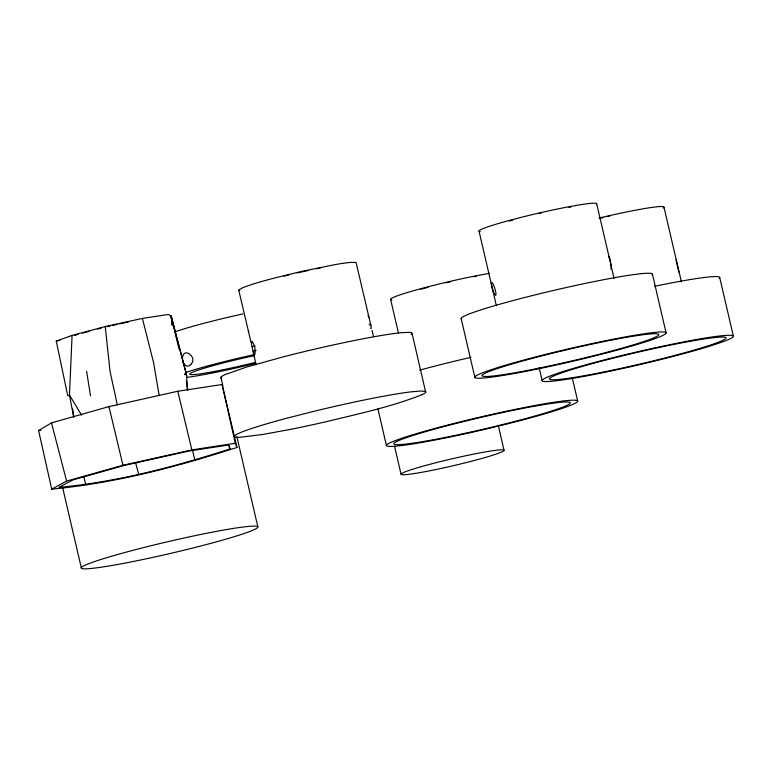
<?xml version="1.0" encoding="UTF-8"?>
<svg xmlns="http://www.w3.org/2000/svg" width="772" height="772" viewBox="0 0 772 772"><rect width="100%" height="100%" fill="white"/><g stroke="black" fill="none" stroke-linecap="round" stroke-linejoin="round"><path stroke-width="1.16" d="M187.297 390.207L186.631 375.115L171.181 316.24L168.508 314.445L142.395 318.421L105.253 326.546L72.076 335.395L69.47 395.081L73.726 417.382M248.671 332.23L238.712 290.185L242.968 287.57L251.788 284.472A60.457 4.005 -13.1 0 1 273.635 278.248L300.868 271.59L334.672 264.68A60.419 4.005 -13.1 0 1 351.221 262.355L356.037 262.48L356.23 263.098L370.907 325.562L371.255 328.283L370.608 328.418M190.983 364.191C197.815 357.938 184.296 346.503 182.52 357.282A6.321 3.667 80.5 0 0 184.141 364.307M411.215 334.363L412.055 333.388L411.582 332.693L409.633 332.336L401.295 332.684A98.498 6.523 -13.1 0 0 354.242 340.529A98.526 6.533 -13.1 0 0 283.758 356.712L247.117 366.883L225.482 374.439A98.893 6.552 -13.1 0 0 221.4 378.164M38.6 430.554L51.483 422.882L108.948 406.622L177.792 391.259L222.095 384.504L236.994 447.451C176.778 466.896 114.835 483.195 51.705 489.149L38.6 430.554L40.964 430.293M51.705 489.149L66.614 481.101L122.96 465.255L191.852 449.893L235.325 443.244L236.994 447.451M81.562 415.133L69.47 395.081L67.762 395.766L56.259 341.118L72.076 335.395M74.614 335.559L78.011 334.344M229.979 448.918L228.502 445.019L188.503 451.128L124.649 465.362L72.973 479.885L58.962 487.383C117.219 481.921 174.395 466.848 229.979 448.918L229.149 445.454M82.643 333.108L89.581 331.265M97.677 329.123L101.151 328.197M284.057 276.115L288.68 274.986M297.297 272.931L299.353 272.458M253.062 351.077L254.683 354.493C256.024 350.218 254.606 345.132 252.155 341.485L251.604 341.417L251.537 344.061L253.062 351.077L256.179 350.363M252.029 346.744L255.156 346.039M300.385 272.217L308.501 270.412M106.932 326.662L110.357 325.909M112.644 325.417L117.219 324.414M119.506 323.912L128.654 321.914M56.259 341.118L59.791 340.375M316.327 268.762L320.505 267.942M367.974 315.729L368.958 317.292M184.691 374.198L186.631 375.115L171.181 316.24L172.108 324.491L171.181 316.24L178.979 349.012M238.712 290.185L239.494 290.571M184.74 373.957L186.631 375.115M369.055 324.23L370.907 325.562M184.199 364.172L186.274 365.909A8.714 5.529 88 0 0 191.002 364.239M676.011 260L678.887 272.024M135.611 462.708L138.642 474.24M51.483 422.882L66.614 481.101M251.151 342.903L248.343 330.85M142.395 318.421L153.599 362.666L159.177 395.582M192.633 450.964L194.891 460.218M83.81 476.71L85.788 484.816M177.792 391.259L191.852 449.893M108.948 406.622L122.96 465.255M425.681 392.244L412.055 333.388M372.027 330.31L373.542 336.717M253.148 351.858L256.121 364.76M719.736 277.582L733.4 336.303A98.179 6.504 -13.1 0 1 589.326 375.385A98.179 6.504 -13.1 0 1 590.58 363.525A98.179 6.504 -13.1 0 1 733.4 336.303M663.988 207.224L681.425 281.925M652.437 274.185L666.101 332.896A98.179 6.504 -13.1 0 1 523.175 371.853A98.179 6.504 -13.1 0 1 522.113 360.524A98.179 6.504 -13.1 0 1 666.101 332.896M596.698 203.75L614.058 278.354M572.226 377.633L577.697 401.112A98.179 6.504 -13.1 0 1 434.771 440.069A98.179 6.504 -13.1 0 1 433.71 428.75A98.179 6.504 -13.1 0 1 577.697 401.112M539.126 367.588L542.137 380.5M479.007 231.108L496.367 305.712M498.336 425.787L504.039 450.308A52.863 3.503 -13.1 0 1 427.321 471.258A52.863 3.503 -13.1 0 1 426.279 465.275A52.863 3.503 -13.1 0 1 504.039 450.308M461.164 318.575L474.828 377.286M390.603 299.324L398.468 333.128M394.531 446.226L401.054 474.249M377.952 409.102L386.425 445.502M236.956 437.029L257.877 526.938A90.623 6.002 -13.1 0 1 126.367 562.846A90.623 6.002 -13.1 0 1 124.581 552.578A90.623 6.002 -13.1 0 1 257.877 526.938M62.59 487.402L81.34 567.97M220.898 377.344L222.847 385.788M222.095 384.504L235.325 443.244M117.344 404.924L109.991 371.11L105.253 326.546M86.618 371.448L90.527 395.833M186.409 380.625L187.895 390.034M72.655 408.977L73.726 416.127M599.033 218.071A60.419 4.005 -13.1 0 1 663.148 208.006M600.703 218.186A52.863 3.503 -13.1 0 1 602.951 217.656M607.371 216.633A52.863 3.503 -13.1 0 1 609.571 216.131M654.637 286.287A98.179 6.504 -13.1 0 1 719.176 278.383M480.242 231.61A60.419 4.005 -13.1 0 1 534.195 214.172A60.419 4.005 -13.1 0 1 596.515 204.175M509.279 221.053A52.863 3.503 -13.1 0 1 512.685 220.116M539.165 213.526A52.863 3.503 -13.1 0 1 541.085 213.091M568.954 207.359A52.863 3.503 -13.1 0 1 571 206.993M608.5 257.462A6.745 0.936 82.2 0 1 610.16 259.923A6.745 0.936 82.2 0 1 610.99 269.167M461.704 319.116A98.179 6.504 -13.1 0 1 556.265 289.818A98.179 6.504 -13.1 0 1 652.002 274.957M391.838 299.825A60.419 4.005 -13.1 0 1 420.566 288.757A60.419 4.005 -13.1 0 1 489.583 273.346M420.875 289.268A52.863 3.503 -13.1 0 1 428.064 287.329M445.898 282.88A52.863 3.503 -13.1 0 1 450.761 281.741M474.104 276.781A52.863 3.503 -13.1 0 1 476.295 276.357M419.64 370.145A98.179 6.504 -13.1 0 1 471.026 357.311M175.099 331.757A67.975 4.507 -13.1 0 1 242.9 313.905M254.692 363.573A67.975 4.507 -13.1 0 1 187.056 377.383M185.55 372.558A67.975 4.507 -13.1 0 1 254.799 354.502M255.696 362.271A52.863 3.503 -13.1 0 1 189.68 374.15A52.863 3.503 -13.1 0 1 254.48 355.622M422.188 394.617C390.989 406.998 357.928 413.927 325.408 421.898A99.839 6.62 -13.1 0 1 292.472 429L262.683 434.491L240.324 437.232A98.362 6.523 -13.1 0 1 251.778 428.45A98.739 6.543 -13.1 0 1 286.402 418.318L315.816 410.849A98.546 6.533 -13.1 0 1 373.021 398.227L384.543 396.036A99.038 6.562 -13.1 0 1 410.791 391.867L420.856 391.008L425.411 391.52A97.137 6.437 -13.1 0 1 422.188 394.617M172.474 325.62L171.345 316.144L172.455 325.581M594.517 373.793A90.623 6.002 -13.1 0 0 726.037 337.885A90.623 6.002 -13.1 0 0 592.742 363.525A90.623 6.002 -13.1 0 0 594.517 373.793M491.629 285.775A6.745 1.226 72.8 0 0 495.634 295.29A6.745 1.226 72.8 0 0 493.752 285.466A6.745 1.226 72.8 0 0 491.629 285.775M527.218 370.483A90.623 6.002 -13.1 0 0 658.738 334.575A90.623 6.002 -13.1 0 0 525.433 360.215A90.623 6.002 -13.1 0 0 527.218 370.483M438.814 438.699A90.623 6.002 -13.1 0 0 570.334 402.791A90.623 6.002 -13.1 0 0 437.039 428.441A90.623 6.002 -13.1 0 0 438.814 438.699"/></g></svg>
